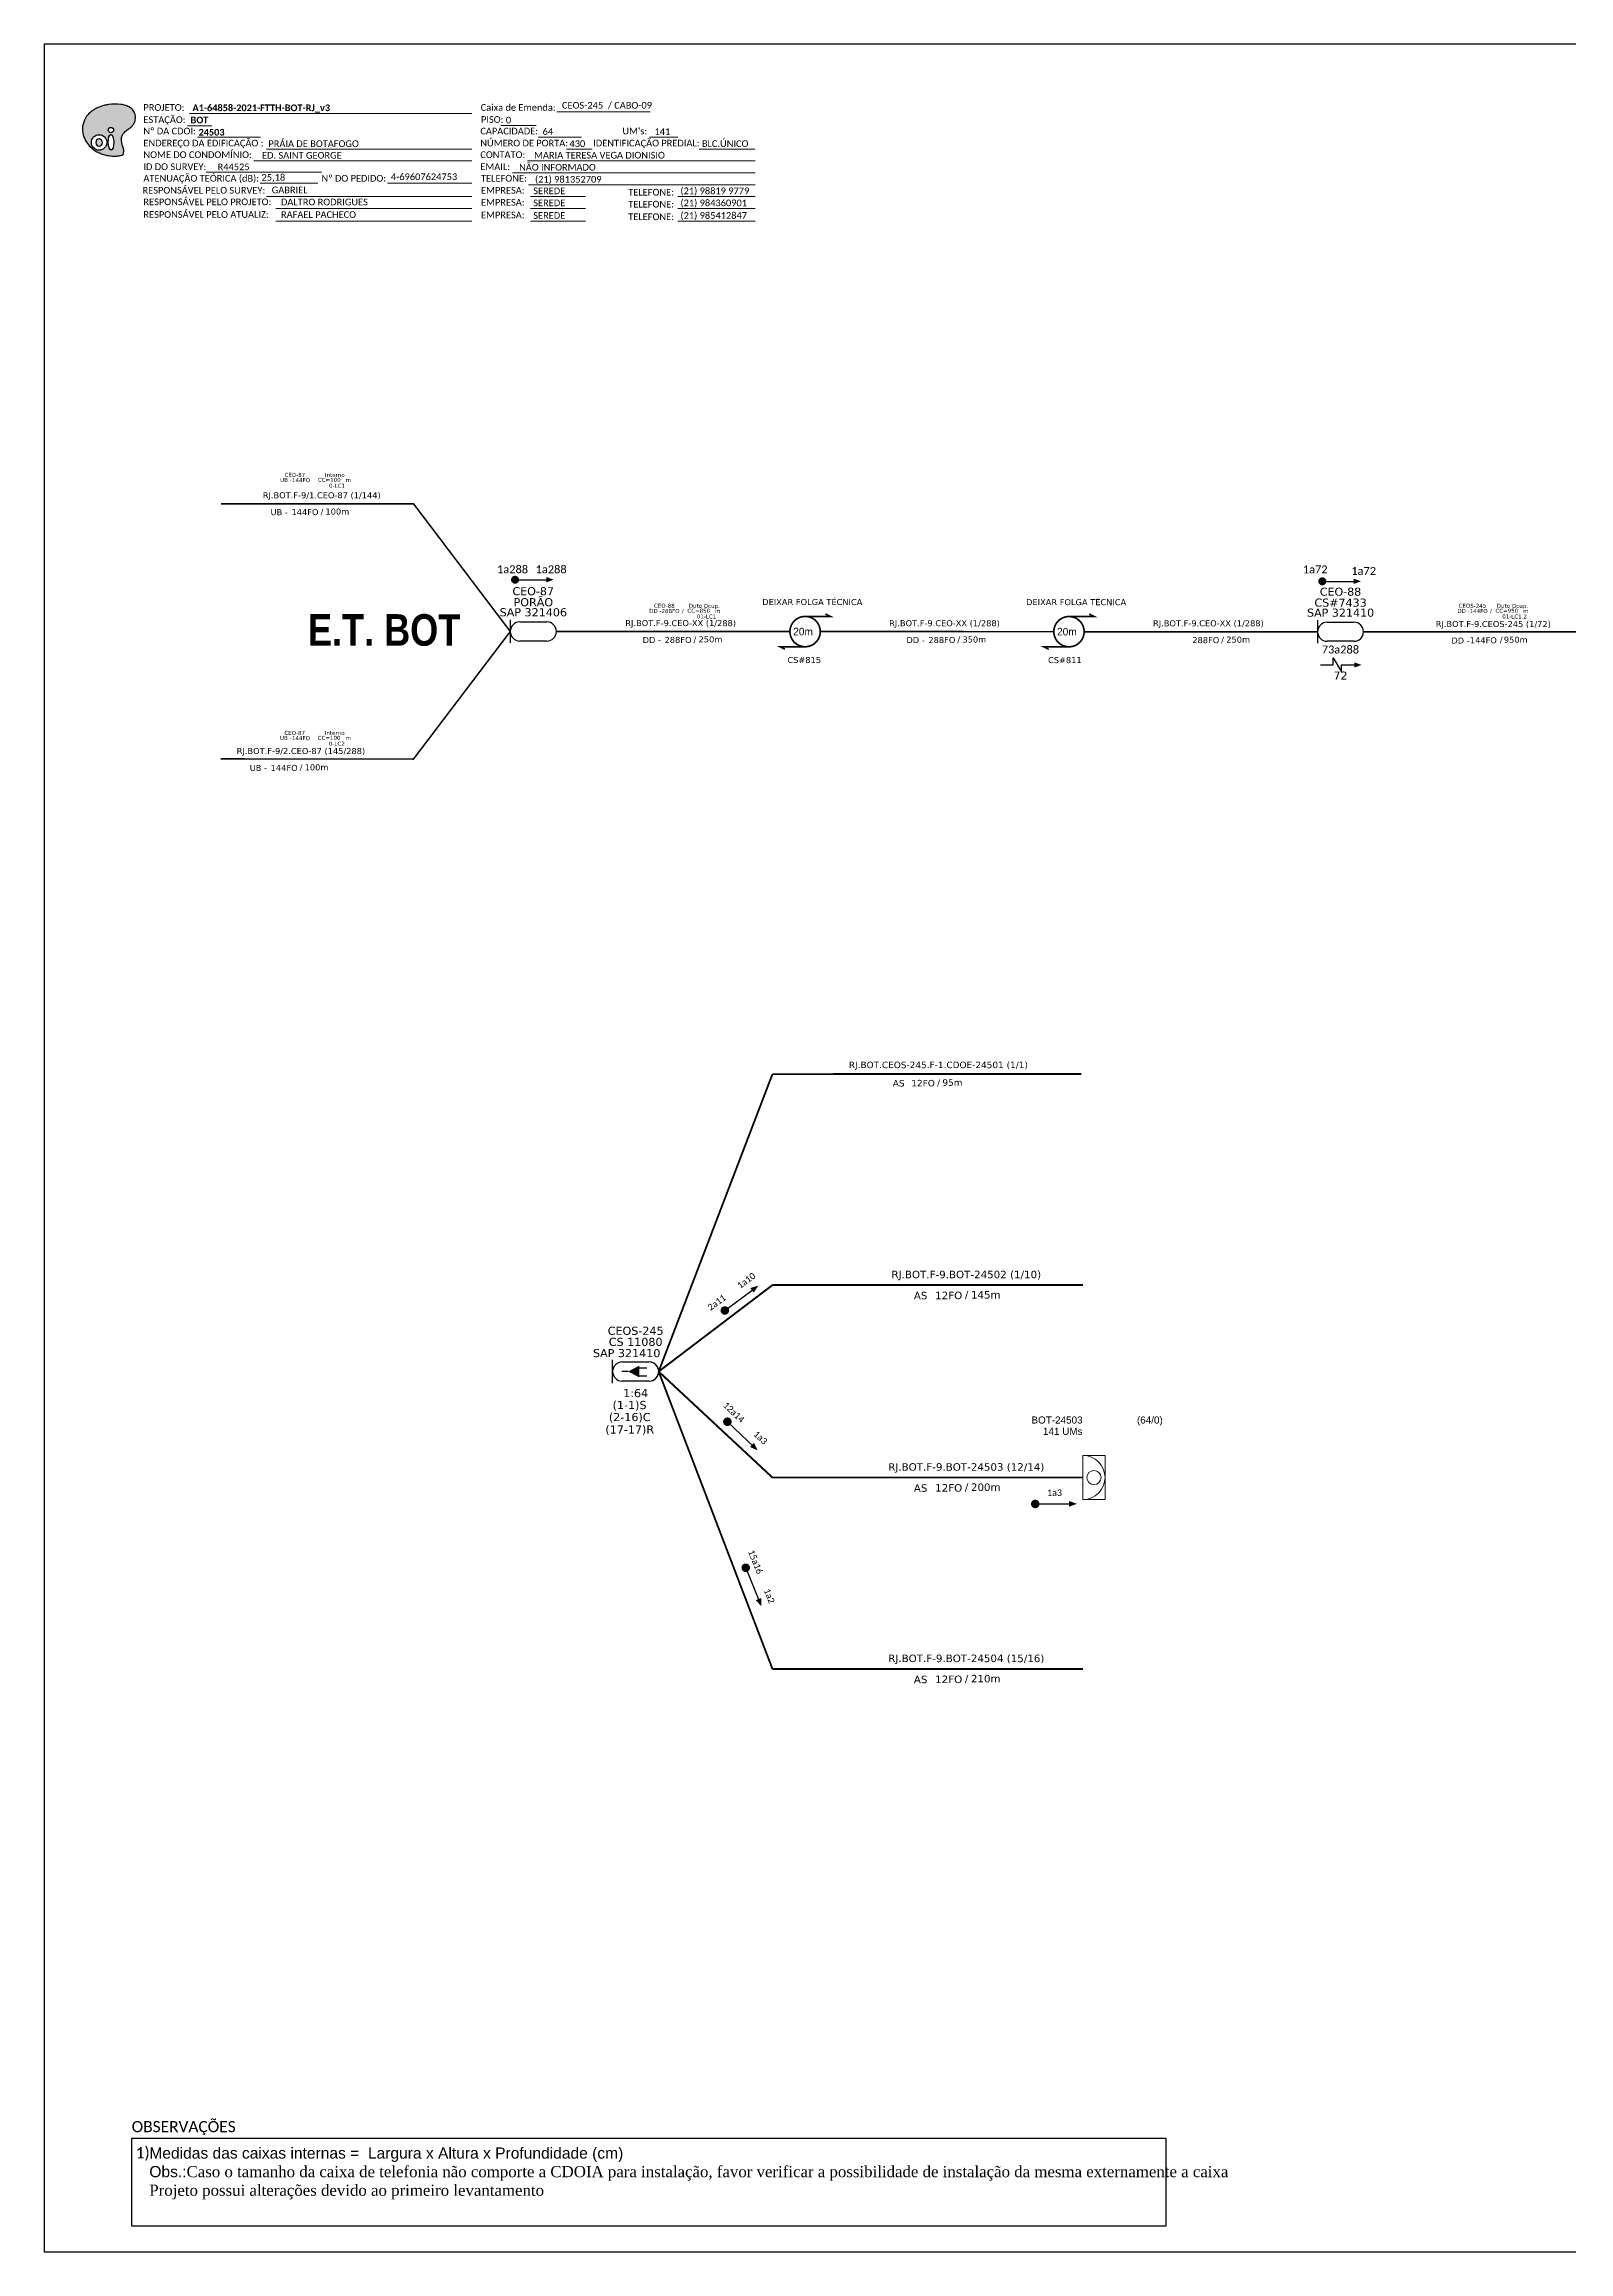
# Model space of a CAD drawing. Header units: metres. Extents: x -1286 to 542, y -500 to 95.
# Drawn here: x -1286 to -876, y -500 to 94 of the extents above; entities that cross this region are included whole.
import ezdxf
from ezdxf.enums import TextEntityAlignment as Align

# ---------------------------------------------------------------- set-up
doc = ezdxf.new("R2010")
doc.units = ezdxf.units.M
for name, color, linetype, lineweight in [("20.0-LEGENDA DOS CDO'S", 1, 'Continuous', 0), ('20.1-CDO_INTERIOR', 1, 'Continuous', 0), ('20.2-CDO_POSTE', 1, 'Continuous', 5), ('40.1-ETIQUETAS', 1, 'Continuous', 20)]:
    doc.layers.add(name, color=color, linetype=linetype, lineweight=lineweight)
for name, color, linetype in [('20.4-CEOS', 1, 'Continuous'), ('20.5-CABO AÉREO', 1, 'Continuous'), ('20.5-CEO', 1, 'Continuous'), ('CAP a instalar', 1, 'Continuous'), ('E.T.', 7, 'Continuous'), ('label_cabos', 7, 'Continuous'), ('SETA', 7, 'Continuous')]:
    doc.layers.add(name, color=color, linetype=linetype)
doc.styles.add('ARIAL', font='arial.ttf')
doc.styles.add('siredit', font='verdana.ttf')
doc.styles.add('SWISS BIT', font='swisscb.ttf')
doc.styles.add('WMF-Calibri0', font='calibri.ttf')
doc.styles.add('WMF-Calibri1', font='calibrib.ttf')

# ---------------------------------------------------------------- blocks, each defined once
blk = doc.blocks.new('OI')
h = blk.add_hatch(color=40)
edge = h.paths.add_edge_path()
edge.add_spline(control_points=[(4.35, -0.67), (3.92, -0.99), (3.26, -1.5), (2.81, -2.59), (2.9, -3.5), (3.06, -4.27), (3.31, -4.85), (3.37, -5.39), (3.4, -5.88), (3.2, -6.4), (2.54, -6.61), (1.65, -6.63), (0.55, -6.67), (-0.56, -6.42), (-1.61, -6.14), (-2.77, -5.61), (-3.92, -4.77), (-4.89, -3.7), (-5.34, -2.65), (-5.6, -1.94), (-5.85, -0.96), (-5.71, 0.47), (-5.1, 2.02), (-4.14, 3.02), (-3.3, 3.61), (-2.37, 4.16), (-1.36, 4.44), (-0.56, 4.7), (0.79, 4.85), (2.24, 4.97), (3.79, 4.57), (4.67, 4.21), (5.44, 3.65), (5.76, 2.99), (6.03, 2.21), (6.01, 1.46), (5.72, 0.64), (5.31, 0.08), (4.88, -0.38), (4.51, -0.55), (4.35, -0.67)], knot_values=[0, 0, 0, 0, 1.60434, 2.417191, 3.427595, 4.282808, 4.776746, 5.304182, 5.888771, 6.258406, 6.858137, 7.79129, 8.986195, 10.124242, 11.187857, 12.242908, 13.953784, 15.414161, 16.515391, 17.349188, 17.675853, 19.552021, 21.515531, 22.568638, 23.63245, 24.621084, 25.782718, 26.745347, 27.142653, 29.870543, 31.004649, 31.921532, 32.709589, 33.801391, 34.042471, 35.192333, 35.971461, 36.628871, 37.254359, 37.836911, 37.836911, 37.836911, 37.836911], degree=3, periodic=0)
h.paths.add_polyline_path([(1.13, -0.87, -1), (-0.04, -0.87, -1)], flags=16)
edge = h.paths.add_edge_path(flags=16)
edge.add_ellipse((0.56, -3.59), major_axis=(-0.02, 1.71), ratio=0.361305, start_angle=0, end_angle=360)
h.paths.add_polyline_path([(-0.36, -3.62, -1), (-3.8, -3.62, -1)], flags=16)
edge = h.paths.add_edge_path(flags=0)
edge.add_ellipse((-2.08, -3.62), major_axis=(0, 0.885), ratio=0.758294, start_angle=0, end_angle=360)
at = {"color": 40}
for centre, radius in [((-2.08, -3.62), 1.72), ((0.54, -0.87), 0.587)]:
    blk.add_circle(centre, radius, dxfattribs=at)
blk.add_ellipse((-2.08, -3.62), major_axis=(0, 0.885), ratio=0.758294, start_param=-3.141592653589792, end_param=3.141592653589792, dxfattribs=at)
blk.add_ellipse((0.56, -3.59), major_axis=(-0.02, 1.71), ratio=0.361305, dxfattribs=at)
at = {"color": 40, "start_tangent": (-0.800898, -0.598801), "end_tangent": (-0.800898, -0.598801)}
blk.add_spline([(4.35, -0.67), (3.2, -1.78), (2.9, -2.54), (2.92, -3.55), (3.12, -4.38), (3.28, -4.85), (3.37, -5.37), (3.35, -5.95), (3.2, -6.29), (2.66, -6.55), (1.73, -6.63), (0.54, -6.62), (-0.58, -6.41), (-1.6, -6.11), (-2.56, -5.67), (-3.95, -4.67), (-4.89, -3.56), (-5.37, -2.56), (-5.64, -1.78), (-5.72, -1.46), (-5.63, 0.42), (-4.84, 2.22), (-4.13, 2.99), (-3.27, 3.62), (-2.4, 4.09), (-1.3, 4.47), (-0.37, 4.72), (0.02, 4.77), (2.75, 4.8), (3.85, 4.53), (4.69, 4.16), (5.31, 3.68), (5.85, 2.73), (5.93, 2.5), (5.94, 1.35), (5.67, 0.62), (5.29, 0.08), (4.84, -0.36), (4.35, -0.67)], degree=3, dxfattribs=at)
blk = doc.blocks.new('ETIQUETA_RS5F')
at = {"layer": '40.1-ETIQUETAS', "color": 0, "style": 'siredit'}
blk.add_text('/', height=1.5, dxfattribs=at).set_placement((1.58, -1.95), align=Align.MIDDLE_RIGHT)
for tag, p in [('ETIQUETA_R_PRIMARIA', (1.21, 4.1)), ('ETIQUETA_R_SECUNDARIA', (1.21, 2.1)), ('F_ATIVAS/F_MORTAS', (1.14, -4.24))]:
    blk.add_attdef(tag, text='', height=1.5, dxfattribs=at).set_placement(p, align=Align.MIDDLE_CENTER)
for tag, p in [('TIPO_CABO', (-6.58, -2.12)), ('CAP_CABO', (0.4, -2.09))]:
    blk.add_attdef(tag, text='', height=1.5, dxfattribs=at).set_placement(p, align=Align.MIDDLE_RIGHT)
blk.add_attdef('METROS', text='', height=1.5, dxfattribs=at).set_placement((2.14, -1.95), align=Align.MIDDLE_LEFT)
for tag, p in [('FUSÃO_1', (0.85, -8.39)), ('FUSÃO_2', (0.85, -10.6)), ('FUSÃO_3', (0.85, -12.93)), ('FUSÃO_4', (0.85, -15.14)), ('FUSÃO_5', (0.85, -17.16))]:
    blk.add_attdef(tag, text='', height=1.5, dxfattribs=at).set_placement(p, align=Align.CENTER)
blk = doc.blocks.new('CDOI_INT')
at = {"layer": '20.1-CDO_INTERIOR', "color": 0, "lineweight": 18}
blk.add_lwpolyline([(4.25, -4.25), (4.25, 4.25), (0, 4.25), (0, -4.25)], close=True, dxfattribs=at)
blk.add_circle((2.12, 0), 1.36, dxfattribs=at)
blk.add_arc((0, 0), 4.25, 270, 90, dxfattribs=at)
at = {"layer": "20.0-LEGENDA DOS CDO'S", "color": 0, "style": 'ARIAL'}
for tag, p in [('CDO_N', (-0.08, 10.38)), ('SURVEY', (-0.08, 8.2)), ('SPLITER_1', (21.18, 10.38)), ('SPLITER_2', (21.19, 8.68)), ('SAP', (-0.08, 6.23)), ('1:XX', (5.94, -2.22)), ('UMS', (5.94, -4.24))]:
    blk.add_attdef(tag, p, '', height=1.36, dxfattribs=at)
blk.add_attdef('FIBRAS_UTILIZADAS', text='', height=1.36, dxfattribs=at).set_placement((15.34, 10.38), align=Align.CENTER)
blk = doc.blocks.new('Inst CB DT OCUP CFOA-SM-DD-S-288-TS')
at = {"layer": 'label_cabos', "color": 0, "style": 'siredit'}
for tag, flags, p in [('ID_ATIVIDADE', 3, (1.31, 2.67)), ('FATOR', 1, (11.56, 2.55))]:
    blk.add_attdef(tag, text='', height=1, rotation=359.69, dxfattribs=dict(at, flags=flags)).set_placement(p, align=Align.MIDDLE_CENTER)
for tag, p in [('TIPO_CABO', (1.11, 0)), ('DESTINO_CABO', (3.13, 1.26)), ('CABO', (4.69, -0.05)), ('/', (7.71, -0.05)), ('LANCE', (10.41, 0.02)), ('TIPO_CABO', (13.11, 1.24)), ('UND', (16.46, 0)), ('FID', (13.65, -1.41))]:
    blk.add_attdef(tag, text='', height=1, rotation=359.69, dxfattribs=at).set_placement(p, align=Align.MIDDLE_CENTER)
blk.add_attdef('QTDE', (11.93, -0.45), '', height=1, rotation=359.69, dxfattribs=at)
blk = doc.blocks.new('Inst CB DT OCUP CFOA-SM-DD-S-144')
at = {"layer": 'label_cabos', "color": 0, "style": 'siredit'}
for tag, flags, p in [('ID_ATIVIDADE', 3, (1.31, 2.67)), ('FATOR', 1, (11.56, 2.55))]:
    blk.add_attdef(tag, text='', height=1, rotation=359.69, dxfattribs=dict(at, flags=flags)).set_placement(p, align=Align.MIDDLE_CENTER)
for tag, p in [('TIPO_CABO', (1.11, 0)), ('DESTINO_CABO', (3.13, 1.26)), ('CABO', (4.69, -0.05)), ('/', (7.71, -0.05)), ('LANCE', (10.41, 0.02)), ('TIPO_CABO', (13.11, 1.24)), ('UND', (16.46, 0)), ('FID', (13.65, -1.41))]:
    blk.add_attdef(tag, text='', height=1, rotation=359.69, dxfattribs=at).set_placement(p, align=Align.MIDDLE_CENTER)
blk.add_attdef('QTDE', (11.93, -0.45), '', height=1, rotation=359.69, dxfattribs=at)
blk = doc.blocks.new('Inst CB INT CFOI-SM-UB-144')
at = {"layer": 'label_cabos', "color": 0, "style": 'siredit'}
for tag, flags, p in [('ID_ATIVIDADE', 3, (1.31, 2.67)), ('/', 2, (7.71, -0.05)), ('FATOR', 1, (11.56, 2.55))]:
    blk.add_attdef(tag, text='', height=1, rotation=359.69, dxfattribs=dict(at, flags=flags)).set_placement(p, align=Align.MIDDLE_CENTER)
for tag, p in [('TIPO_CABO', (1.11, 0)), ('DESTINO_CABO', (3.13, 1.26)), ('CABO', (4.69, -0.05)), ('LANCE', (10.41, 0.02)), ('TIPO_CABO', (13.11, 1.24)), ('UND', (16.46, 0)), ('FID', (13.65, -1.41))]:
    blk.add_attdef(tag, text='', height=1, rotation=359.69, dxfattribs=at).set_placement(p, align=Align.MIDDLE_CENTER)
blk.add_attdef('QTDE', (11.93, -0.45), '', height=1, rotation=359.69, dxfattribs=at)

msp = doc.modelspace()

# ---------------------------------------------------------------- linework, layer by layer
at = {"color": 0}
for p, q in [((-1262.5, -469.23), (-984.25, -469.23)), ((-1262.5, -492.93), (-1262.5, -469.23)), ((-984.25, -469.23), (-984.25, -492.93)), ((-984.25, -492.93), (-1262.5, -492.93))]:
    msp.add_line(p, q, dxfattribs=at)
msp.add_lwpolyline([(-1286.07, -499.81), (-445.07, -499.81), (-445.07, 94.19), (-1286.07, 94.19)], close=True)
at = {"color": 7, "lineweight": 0}
for points in [[(-1247.47, 72.24), (-1240.92, 72.24)], [(-1246.96, 75.52), (-1170.98, 75.52)], [(-1163.19, 72.28), (-1153.71, 72.28)], [(-1148.15, 76.01), (-1123.01, 76.01)], [(-1244.81, 69.17), (-1227.84, 69.17)], [(-1226.24, 65.93), (-1170.98, 65.93)], [(-1153.14, 69.17), (-1141.52, 69.17)], [(-1145.56, 65.93), (-1138.61, 65.93)], [(-1123.2, 69.17), (-1115.53, 69.17)], [(-1109.86, 65.93), (-1094.82, 65.93)], [(-1242.49, 59.75), (-1211.44, 59.75)], [(-1229.65, 62.82), (-1170.98, 62.82)], [(-1160.06, 59.58), (-1094.8, 59.58)], [(-1156.02, 62.82), (-1094.8, 62.82)], [(-1227.96, 56.79), (-1212.45, 56.79)], [(-1193.73, 56.79), (-1170.96, 56.79)], [(-1155.78, 56.34), (-1094.8, 56.34)], [(-1226.24, 53.23), (-1170.98, 53.23)], [(-1223.75, 49.99), (-1170.98, 49.99)], [(-1155.17, 53.23), (-1140.37, 53.23)], [(-1155.17, 49.99), (-1140.37, 49.99)], [(-1115.57, 53.23), (-1094.8, 53.23)], [(-1115.57, 49.99), (-1094.8, 49.99)], [(-1223.75, 46.6), (-1170.98, 46.6)], [(-1155.17, 46.6), (-1140.37, 46.6)], [(-1115.57, 46.6), (-1094.8, 46.6)]]:
    msp.add_lwpolyline(points, dxfattribs=at)
at = {"color": 7}
for points, const_width in [([(-1159.9, -49.91, 1), (-1158.83, -49.91, 1)], 1.07), ([(-942.7, -50.34, 1), (-941.63, -50.34, 1)], 1.07), ([(-1081.32, -59.78, 1.000012), (-1081.33, -67.94, 0.999978)], 0.453), ([(-1010.33, -59.81, 1.000012), (-1010.33, -67.96, 0.999978)], 0.453)]:
    msp.add_lwpolyline(points, format="xyb", close=True, dxfattribs=dict(at, const_width=const_width))
at = {"color": 7, "const_width": 0.425}
for points in [[(-1081.33, -59.78), (-1074.53, -59.78), (-1075.89, -59.1)], [(-1010.33, -59.81), (-1003.54, -59.81), (-1004.9, -59.13)], [(-1081.33, -67.94), (-1088.12, -67.93), (-1086.76, -68.61)], [(-1010.33, -67.96), (-1017.13, -67.96), (-1015.77, -68.64)]]:
    msp.add_lwpolyline(points, dxfattribs=at)
at = {"color": 7}
msp.add_lwpolyline([(-939.23, -72.84), (-939.23, -70.95), (-936.97, -74.72), (-936.97, -72.84)], dxfattribs=at)
at = {"const_width": 1.15}
for points in [[(-1103.39, -246.86, 1), (-1102.46, -246.17, 1)], [(-1102.65, -276.05, 1), (-1101.82, -276.85, 1)], [(-1019.98, -298.57, 1), (-1018.83, -298.57, 1)], [(-1097.51, -315.22, 1), (-1097.08, -316.28, 1)]]:
    msp.add_lwpolyline(points, format="xyb", close=True, dxfattribs=at)
at = {"layer": '20.4-CEOS', "color": 5}
for p, q in [((-1133.11, -266.05), (-1133.11, -259.84)), ((-1130.53, -260.37), (-1123.3, -260.37)), ((-1130.53, -260.37), (-1123.3, -260.37)), ((-1123.3, -265.52), (-1130.53, -265.52))]:
    msp.add_line(p, q, dxfattribs=at)
for points in [[(-1133.11, -266.05), (-1133.11, -259.84)], [(-1128.91, -262.95), (-1130.65, -262.95)], [(-1126.06, -261.92), (-1123.87, -261.92)], [(-1126.06, -264.07), (-1123.87, -264.07)]]:
    msp.add_lwpolyline(points, dxfattribs=at)
msp.add_lwpolyline([(-1128.91, -262.95, 0, 3.18, 0), (-1125.93, -262.95, 3.18, 3.18, 0)], format="xyseb", dxfattribs=at)
for centre, start, end in [((-1130.53, -262.95), 90, 270), ((-1123.3, -262.95), 270, 90)]:
    msp.add_arc(centre, 2.58, start, end, dxfattribs=at)
for centre, start_param, end_param in [((-1130.53, -262.95), -0.785398, 2.356194), ((-1123.3, -262.95), 2.356194, 5.497787)]:
    msp.add_ellipse(centre, major_axis=(-1.82, 1.82), ratio=1, start_param=start_param, end_param=end_param, dxfattribs=at)
at = {"layer": '20.5-CABO AÉREO', "color": 7, "ltscale": 50, "const_width": 0.431}
for points in [[(-1238.52, -29.47), (-1186.67, -29.49), (-1160.65, -63.83)], [(-1238.55, -98.13), (-1186.69, -98.15), (-1160.65, -63.83)], [(-1148.24, -63.83), (-1085.4, -63.86)], [(-1077.25, -63.86), (-1014.41, -63.88)], [(-1006.26, -63.89), (-943.42, -63.91)]]:
    msp.add_lwpolyline(points, dxfattribs=at)
at = {"layer": '20.5-CEO', "color": 7}
for p, q in [((-1158.07, -61.25), (-1150.84, -61.26)), ((-940.85, -61.35), (-933.65, -61.35)), ((-1150.84, -66.41), (-1158.07, -66.41)), ((-933.65, -66.48), (-940.85, -66.48))]:
    msp.add_line(p, q, dxfattribs=at)
for points in [[(-1160.65, -60.72), (-1160.65, -66.93)], [(-943.42, -60.82), (-943.42, -67)]]:
    msp.add_lwpolyline(points, dxfattribs=at)
for centre, radius, start, end in [((-1158.07, -63.83), 2.58, 89.97844, 269.97844), ((-1150.84, -63.83), 2.58, 269.97844, 89.97844), ((-940.85, -63.91), 2.57, 89.97844, 269.97844), ((-933.65, -63.91), 2.57, 269.97844, 89.97844)]:
    msp.add_arc(centre, radius, start, end, dxfattribs=at)
at = {"layer": '40.1-ETIQUETAS', "color": 7, "const_width": 0.431}
msp.add_lwpolyline([(-931.01, -63.92), (-868.21, -63.94)], dxfattribs=at)
at = {"layer": 'CAP a instalar', "color": 7, "ltscale": 5, "const_width": 0.503}
for points in [[(-1120.73, -262.95), (-1090.11, -182.93)], [(-1090.11, -182.93), (-1006.97, -182.89)], [(-1120.73, -262.95), (-1090.11, -239.69)], [(-1090.11, -239.69), (-1006.57, -239.69)], [(-1120.73, -262.95), (-1090.11, -342.97)], [(-1090.11, -342.97), (-1006.57, -342.97)]]:
    msp.add_lwpolyline(points, dxfattribs=at)
at = {"layer": 'CAP a instalar', "color": 1, "ltscale": 5, "const_width": 0.503}
for points in [[(-1120.73, -262.95), (-1090.11, -291.47)], [(-1090.11, -291.47), (-1006.57, -291.47)]]:
    msp.add_lwpolyline(points, dxfattribs=at)
at = {"layer": 'SETA', "color": 7}
for points in [[(-1159.37, -49.91), (-1150.19, -49.92)], [(-942.17, -50.34), (-932.99, -50.35)], [(-942.64, -72.84), (-939.23, -72.84)], [(-936.97, -72.84), (-933.56, -72.84)]]:
    msp.add_lwpolyline(points, dxfattribs=at)
at = {"layer": 'SETA'}
for points in [[(-1102.93, -246.51), (-1094.96, -240.64)], [(-1102.24, -276.45), (-1095.06, -283.26)], [(-1019.41, -298.57), (-1009.51, -298.57)], [(-1097.29, -315.75), (-1093.58, -324.93)]]:
    msp.add_lwpolyline(points, dxfattribs=at)
at = {"layer": 'SETA', "color": 7}
for points in [[(-1150.92, -49.19), (-1148.97, -49.9), (-1150.92, -50.62)], [(-933.72, -49.62), (-931.77, -50.33), (-933.72, -51.05)], [(-933.56, -72.13), (-931.61, -72.84), (-933.56, -73.55)]]:
    msp.add_solid(points, dxfattribs=at)
at = {"layer": 'SETA'}
for points in [[(-1096.07, -240.48), (-1093.91, -239.84), (-1095.15, -241.71)], [(-1095.09, -282.15), (-1094.09, -284.16), (-1096.15, -283.26)], [(-1010.3, -297.79), (-1008.19, -298.55), (-1010.3, -299.32)], [(-1093.15, -323.9), (-1093.07, -326.14), (-1094.58, -324.47)]]:
    msp.add_solid(points, dxfattribs=at)

# ---------------------------------------------------------------- block references
at = {"color": 7, "xscale": 1.213923925163967, "yscale": 1.213923925163967, "zscale": 1.213923925163967, "rotation": 0.1532896023949059}
msp.add_blockref('OI', (-1268.76, 72.14), dxfattribs=at)
at = {"color": 7, "lineweight": 0}
ref = msp.add_blockref('Inst CB DT OCUP CFOA-SM-DD-S-144', (-905.15, -58.28), dxfattribs=dict(at, xscale=1.078608034791384, yscale=1.078608034791384, zscale=1.078608034791384, rotation=359.9784414955792))
ref.add_attrib('DESTINO_CABO', 'CEOS-245', dxfattribs={"layer": 'label_cabos', "color": 0, "height": 1.079, "rotation": 359.66845, "style": 'siredit'}).set_placement((-901.78, -56.92), align=Align.MIDDLE_CENTER)
ref.add_attrib('TIPO_CABO', 'Duto Ocup.', dxfattribs={"layer": 'label_cabos', "color": 0, "height": 1.079, "rotation": 359.66845, "style": 'siredit'}).set_placement((-891.02, -56.94), align=Align.MIDDLE_CENTER)
ref.add_attrib('/', '/', dxfattribs={"layer": 'label_cabos', "color": 0, "height": 1.08, "rotation": 359.66845, "style": 'siredit'}).set_placement((-896.83, -58.34), align=Align.MIDDLE_CENTER)
ref.add_attrib('FID', '01-LC1.2', dxfattribs={"layer": 'label_cabos', "color": 0, "height": 1.079, "rotation": 359.66845, "style": 'siredit'}).set_placement((-890.43, -59.81), align=Align.MIDDLE_CENTER)
ref.add_attrib('LANCE', 'CC=', dxfattribs={"layer": 'label_cabos', "color": 0, "height": 1.079, "rotation": 359.66845, "style": 'siredit'}).set_placement((-893.93, -58.26), align=Align.MIDDLE_CENTER)
ref.add_attrib('UND', 'm', dxfattribs={"layer": 'label_cabos', "color": 0, "height": 1.08, "rotation": 359.66845, "style": 'siredit'}).set_placement((-887.4, -58.29), align=Align.MIDDLE_CENTER)
ref.add_attrib('CABO', '144FO', dxfattribs={"layer": 'label_cabos', "color": 0, "height": 1.079, "rotation": 359.66845, "style": 'siredit'}).set_placement((-900.1, -58.34), align=Align.MIDDLE_CENTER)
ref.add_attrib('TIPO_CABO', 'DD - ', dxfattribs={"layer": 'label_cabos', "color": 0, "height": 1.079, "rotation": 359.66845, "style": 'siredit'}).set_placement((-903.95, -58.29), align=Align.MIDDLE_CENTER)
ref.add_attrib('QTDE', '950', (-892.29, -58.78), dxfattribs={"layer": 'label_cabos', "color": 0, "height": 1.079, "rotation": 359.66845, "style": 'siredit'})
at = {"layer": '20.2-CDO_POSTE', "color": 1}
ref = msp.add_blockref('CDOI_INT', (-1006.57, -291.47), dxfattribs=dict(at, xscale=1.399564310393651, yscale=1.399564310393651, zscale=1.399564310393651))
ref.add_attrib('CDO_N', 'BOT-24503', dxfattribs={"layer": "20.0-LEGENDA DOS CDO'S", "color": 0, "height": 1.904, "style": 'ARIAL'}).set_placement((-1006.68, -276.94), align=Align.RIGHT)
ref.add_attrib('FIBRAS_UTILIZADAS', '(64/0)', dxfattribs={"layer": "20.0-LEGENDA DOS CDO'S", "color": 0, "height": 1.904, "style": 'ARIAL'}).set_placement((-985.1, -276.94), align=Align.RIGHT)
ref.add_attrib('SURVEY', '141 UMs', dxfattribs={"layer": "20.0-LEGENDA DOS CDO'S", "color": 0, "height": 1.904, "style": 'ARIAL'}).set_placement((-1006.68, -279.99), align=Align.RIGHT)
at = {"layer": '40.1-ETIQUETAS', "color": 7}
ref = msp.add_blockref('ETIQUETA_RS5F', (-1212.65, -29.45), dxfattribs=dict(at, xscale=1.078608034791384, yscale=1.078608034791384, zscale=1.078608034791384, rotation=359.9784414955792))
ref.add_attrib('ETIQUETA_R_SECUNDARIA', 'RJ.BOT.F-9/1.CEO-87 (1/144)', dxfattribs={"color": 0, "height": 1.6179, "rotation": 359.97844, "style": 'siredit'}).set_placement((-1211.38, -27.18), align=Align.MIDDLE_CENTER)
ref.add_attrib('TIPO_CABO', 'UB - ', dxfattribs={"color": 0, "height": 1.618, "rotation": 359.97844, "style": 'siredit'}).set_placement((-1219.79, -31.73), align=Align.MIDDLE_RIGHT)
ref.add_attrib('CAP_CABO', '144FO', dxfattribs={"color": 0, "height": 1.618, "rotation": 359.97844, "style": 'siredit'}).set_placement((-1212.26, -31.7), align=Align.MIDDLE_RIGHT)
ref.add_attrib('METROS', '100m', dxfattribs={"color": 0, "height": 1.618, "rotation": 359.97844, "style": 'siredit'}).set_placement((-1210.38, -31.56), align=Align.MIDDLE_LEFT)
ref = msp.add_blockref('ETIQUETA_RS5F', (-1218.26, -98.27), dxfattribs=dict(at, xscale=1.078608034791384, yscale=1.078608034791384, zscale=1.078608034791384, rotation=359.9784414955792))
ref.add_attrib('ETIQUETA_R_SECUNDARIA', 'RJ.BOT.F-9/2.CEO-87 (145/288)', dxfattribs={"color": 0, "height": 1.6179, "rotation": 359.97844, "style": 'siredit'}).set_placement((-1216.98, -96), align=Align.MIDDLE_CENTER)
ref.add_attrib('TIPO_CABO', 'UB - ', dxfattribs={"color": 0, "height": 1.618, "rotation": 359.97844, "style": 'siredit'}).set_placement((-1225.4, -100.55), align=Align.MIDDLE_RIGHT)
ref.add_attrib('CAP_CABO', '144FO', dxfattribs={"color": 0, "height": 1.618, "rotation": 359.97844, "style": 'siredit'}).set_placement((-1217.87, -100.53), align=Align.MIDDLE_RIGHT)
ref.add_attrib('METROS', '100m', dxfattribs={"color": 0, "height": 1.618, "rotation": 359.97844, "style": 'siredit'}).set_placement((-1215.98, -100.38), align=Align.MIDDLE_LEFT)
ref = msp.add_blockref('ETIQUETA_RS5F', (-1046.85, -182.91), dxfattribs=dict(at, xscale=1.16639998499977, yscale=1.16639998499977, zscale=1.16639998499977))
ref.add_attrib('ETIQUETA_R_SECUNDARIA', 'RJ.BOT.CEOS-245.F-1.CDOE-24501 (1/1)', dxfattribs={"color": 0, "height": 1.7496, "style": 'siredit'}).set_placement((-1045.47, -180.45), align=Align.MIDDLE_CENTER)
ref.add_attrib('TIPO_CABO', 'AS', dxfattribs={"color": 0, "height": 1.75, "style": 'siredit'}).set_placement((-1054.57, -185.38), align=Align.MIDDLE_RIGHT)
ref.add_attrib('CAP_CABO', '12FO', dxfattribs={"color": 0, "height": 1.75, "style": 'siredit'}).set_placement((-1046.42, -185.35), align=Align.MIDDLE_RIGHT)
ref.add_attrib('METROS', '95m', dxfattribs={"color": 0, "height": 1.75, "style": 'siredit'}).set_placement((-1044.39, -185.19), align=Align.MIDDLE_LEFT)
ref = msp.add_blockref('ETIQUETA_RS5F', (-1039.55, -239.67), dxfattribs=dict(at, xscale=1.343121571686958, yscale=1.343121571686958, zscale=1.343121571686958))
ref.add_attrib('ETIQUETA_R_SECUNDARIA', 'RJ.BOT.F-9.BOT-24502 (1/10)', dxfattribs={"color": 0, "height": 2.0147, "style": 'siredit'}).set_placement((-1037.96, -236.84), align=Align.MIDDLE_CENTER)
ref.add_attrib('TIPO_CABO', 'AS', dxfattribs={"color": 0, "height": 2.015, "style": 'siredit'}).set_placement((-1048.43, -242.51), align=Align.MIDDLE_RIGHT)
ref.add_attrib('CAP_CABO', '12FO', dxfattribs={"color": 0, "height": 2.015, "style": 'siredit'}).set_placement((-1039.05, -242.48), align=Align.MIDDLE_RIGHT)
ref.add_attrib('METROS', '145m ', dxfattribs={"color": 0, "height": 2.015, "style": 'siredit'}).set_placement((-1036.71, -242.3), align=Align.MIDDLE_LEFT)
ref = msp.add_blockref('ETIQUETA_RS5F', (-1039.55, -342.95), dxfattribs=dict(at, xscale=1.343121571686958, yscale=1.343121571686958, zscale=1.343121571686958))
ref.add_attrib('ETIQUETA_R_SECUNDARIA', 'RJ.BOT.F-9.BOT-24504 (15/16)', dxfattribs={"color": 0, "height": 2.0147, "style": 'siredit'}).set_placement((-1037.96, -340.12), align=Align.MIDDLE_CENTER)
ref.add_attrib('TIPO_CABO', 'AS', dxfattribs={"color": 0, "height": 2.015, "style": 'siredit'}).set_placement((-1048.43, -345.79), align=Align.MIDDLE_RIGHT)
ref.add_attrib('CAP_CABO', '12FO', dxfattribs={"color": 0, "height": 2.015, "style": 'siredit'}).set_placement((-1039.05, -345.76), align=Align.MIDDLE_RIGHT)
ref.add_attrib('METROS', '210m ', dxfattribs={"color": 0, "height": 2.015, "style": 'siredit'}).set_placement((-1036.71, -345.57), align=Align.MIDDLE_LEFT)
at = {"layer": 'label_cabos', "color": 7, "lineweight": 0}
ref = msp.add_blockref('Inst CB INT CFOI-SM-UB-144', (-1222, -23.05), dxfattribs=dict(at, xscale=1.078608034791384, yscale=1.078608034791384, zscale=1.078608034791384, rotation=359.9784414955792))
ref.add_attrib('DESTINO_CABO', 'CEO-87', dxfattribs={"color": 0, "height": 1.079, "rotation": 359.66845, "style": 'siredit'}).set_placement((-1218.62, -21.69), align=Align.MIDDLE_CENTER)
ref.add_attrib('CABO', '144FO', dxfattribs={"color": 0, "height": 1.079, "rotation": 359.66845, "style": 'siredit'}).set_placement((-1216.95, -23.11), align=Align.MIDDLE_CENTER)
ref.add_attrib('TIPO_CABO', 'Interno', dxfattribs={"color": 0, "height": 1.079, "rotation": 359.66845, "style": 'siredit'}).set_placement((-1207.86, -21.72), align=Align.MIDDLE_CENTER)
ref.add_attrib('FID', '0-LC1', dxfattribs={"color": 0, "height": 1.079, "rotation": 359.66845, "style": 'siredit'}).set_placement((-1207.28, -24.59), align=Align.MIDDLE_CENTER)
ref.add_attrib('LANCE', 'CC=', dxfattribs={"color": 0, "height": 1.079, "rotation": 359.66845, "style": 'siredit'}).set_placement((-1210.77, -23.04), align=Align.MIDDLE_CENTER)
ref.add_attrib('UND', 'm', dxfattribs={"color": 0, "height": 1.08, "rotation": 359.66845, "style": 'siredit'}).set_placement((-1204.24, -23.06), align=Align.MIDDLE_CENTER)
ref.add_attrib('TIPO_CABO', 'UB - ', dxfattribs={"color": 0, "height": 1.079, "rotation": 359.66845, "style": 'siredit'}).set_placement((-1220.8, -23.06), align=Align.MIDDLE_CENTER)
ref.add_attrib('QTDE', '100', (-1209.13, -23.55), dxfattribs={"color": 0, "height": 1.079, "rotation": 359.66845, "style": 'siredit'})
ref = msp.add_blockref('Inst CB DT OCUP CFOA-SM-DD-S-288-TS', (-1122.58, -58.27), dxfattribs=dict(at, xscale=1.078608034791384, yscale=1.078608034791384, zscale=1.078608034791384, rotation=359.9784414955792))
ref.add_attrib('DESTINO_CABO', 'CEO-88', dxfattribs={"color": 0, "height": 1.079, "rotation": 359.66845, "style": 'siredit'}).set_placement((-1119.2, -56.91), align=Align.MIDDLE_CENTER)
ref.add_attrib('TIPO_CABO', 'Duto Ocup.', dxfattribs={"color": 0, "height": 1.079, "rotation": 359.66845, "style": 'siredit'}).set_placement((-1108.44, -56.94), align=Align.MIDDLE_CENTER)
ref.add_attrib('/', '/', dxfattribs={"color": 0, "height": 1.08, "rotation": 359.66845, "style": 'siredit'}).set_placement((-1114.26, -58.33), align=Align.MIDDLE_CENTER)
ref.add_attrib('FID', '01-LC1', dxfattribs={"color": 0, "height": 1.079, "rotation": 359.66845, "style": 'siredit'}).set_placement((-1107.86, -59.8), align=Align.MIDDLE_CENTER)
ref.add_attrib('LANCE', 'CC=', dxfattribs={"color": 0, "height": 1.079, "rotation": 359.66845, "style": 'siredit'}).set_placement((-1111.35, -58.25), align=Align.MIDDLE_CENTER)
ref.add_attrib('UND', 'm', dxfattribs={"color": 0, "height": 1.08, "rotation": 359.66845, "style": 'siredit'}).set_placement((-1104.82, -58.28), align=Align.MIDDLE_CENTER)
ref.add_attrib('CABO', '288FO', dxfattribs={"color": 0, "height": 1.079, "rotation": 359.66845, "style": 'siredit'}).set_placement((-1117.53, -58.33), align=Align.MIDDLE_CENTER)
ref.add_attrib('TIPO_CABO', 'DD - ', dxfattribs={"color": 0, "height": 1.079, "rotation": 359.66845, "style": 'siredit'}).set_placement((-1121.38, -58.28), align=Align.MIDDLE_CENTER)
ref.add_attrib('QTDE', '850', (-1109.71, -58.77), dxfattribs={"color": 0, "height": 1.079, "rotation": 359.66845, "style": 'siredit'})
ref = msp.add_blockref('Inst CB INT CFOI-SM-UB-144', (-1222.03, -92.48), dxfattribs=dict(at, xscale=1.078608034791384, yscale=1.078608034791384, zscale=1.078608034791384, rotation=359.9784414955792))
ref.add_attrib('DESTINO_CABO', 'CEO-87', dxfattribs={"color": 0, "height": 1.079, "rotation": 359.66845, "style": 'siredit'}).set_placement((-1218.65, -91.12), align=Align.MIDDLE_CENTER)
ref.add_attrib('CABO', '144FO', dxfattribs={"color": 0, "height": 1.079, "rotation": 359.66845, "style": 'siredit'}).set_placement((-1216.97, -92.53), align=Align.MIDDLE_CENTER)
ref.add_attrib('TIPO_CABO', 'Interno', dxfattribs={"color": 0, "height": 1.079, "rotation": 359.66845, "style": 'siredit'}).set_placement((-1207.89, -91.14), align=Align.MIDDLE_CENTER)
ref.add_attrib('FID', '0-LC2', dxfattribs={"color": 0, "height": 1.079, "rotation": 359.66845, "style": 'siredit'}).set_placement((-1207.31, -94.01), align=Align.MIDDLE_CENTER)
ref.add_attrib('LANCE', 'CC=', dxfattribs={"color": 0, "height": 1.079, "rotation": 359.66845, "style": 'siredit'}).set_placement((-1210.8, -92.46), align=Align.MIDDLE_CENTER)
ref.add_attrib('UND', 'm', dxfattribs={"color": 0, "height": 1.08, "rotation": 359.66845, "style": 'siredit'}).set_placement((-1204.27, -92.48), align=Align.MIDDLE_CENTER)
ref.add_attrib('TIPO_CABO', 'UB - ', dxfattribs={"color": 0, "height": 1.079, "rotation": 359.66845, "style": 'siredit'}).set_placement((-1220.83, -92.48), align=Align.MIDDLE_CENTER)
ref.add_attrib('QTDE', '100', (-1209.16, -92.97), dxfattribs={"color": 0, "height": 1.079, "rotation": 359.66845, "style": 'siredit'})

# ---------------------------------------------------------------- texts
at = {"color": 7, "lineweight": 0, "style": 'WMF-Calibri0'}
for s, height, p in [('PROJETO:', 1.793, (-1259.36, 76.26)), ('Caixa de Emenda:', 1.7927, (-1168.6, 76.26)), ('ESTAÇÃO:', 1.793, (-1259.36, 72.98)), ('Nº DA CDOI:', 1.7927, (-1259.36, 69.91)), ('CAPACIDADE:', 1.7927, (-1168.71, 69.91)), ('PISO:', 1.793, (-1168.53, 73.03)), ("UM's:", 1.793, (-1130.47, 69.91)), ('ENDEREÇO DA EDIFICAÇÃO :', 1.7927, (-1259.36, 66.68)), ('NOME DO CONDOMÍNIO:', 1.7927, (-1259.36, 63.56)), ('CONTATO:', 1.793, (-1168.71, 63.56)), ('NÚMERO DE PORTA:', 1.7927, (-1168.71, 66.68)), ('IDENTIFICAÇÃO PREDIAL:', 1.7927, (-1138.34, 66.68)), ('ATENUAÇÃO TEÓRICA (dB):', 1.7927, (-1259.36, 57.21)), ('ID DO SURVEY:', 1.7927, (-1259.36, 60.33)), ('EMAIL:', 1.793, (-1168.71, 60.33)), ('RESPONSÁVEL PELO SURVEY:', 1.7927, (-1259.6, 53.98)), ('Nº DO PEDIDO:', 1.7927, (-1211.44, 57.21)), ('TELEFONE:', 1.793, (-1168.53, 57.21)), ('EMPRESA:', 1.793, (-1168.53, 53.98)), ('TELEFONE:', 1.793, (-1128.93, 53.47)), ('RESPONSÁVEL PELO PROJETO:', 1.7927, (-1259.36, 50.87)), ('RESPONSÁVEL PELO ATUALIZ:', 1.7927, (-1259.36, 47.47)), ('EMPRESA:', 1.793, (-1168.53, 50.74)), ('EMPRESA:', 1.793, (-1168.53, 47.35)), ('TELEFONE:', 1.793, (-1128.93, 50.24)), ('TELEFONE:', 1.793, (-1128.93, 46.84))]:
    msp.add_text(s, height=height, dxfattribs=at).set_placement(p)
at = {"color": 7}
for s, height, style, p in [('A1-64858-2021-FTTH-BOT-RJ_v3', 1.7927, 'WMF-Calibri1', (-1246.16, 76.17)), ('CEOS-245  / CABO-09', 1.7927, 'WMF-Calibri0', (-1146.75, 76.85)), ('BOT', 1.793, 'WMF-Calibri1', (-1246.68, 72.89)), ('0', 1.79, 'WMF-Calibri0', (-1161.84, 72.88)), ('64', 1.793, 'WMF-Calibri0', (-1151.96, 69.79)), ('141', 1.793, 'WMF-Calibri0', (-1121.85, 69.77)), ('PRÁIA DE BOTAFOGO', 1.7927, 'WMF-Calibri0', (-1225.73, 66.52)), ('430', 1.793, 'WMF-Calibri0', (-1144.74, 66.53)), ('BLC.ÚNICO', 1.793, 'WMF-Calibri0', (-1109.1, 66.53)), ('R44525', 1.793, 'WMF-Calibri0', (-1239.4, 60.28)), ('ED. SAINT GEORGE', 1.7927, 'WMF-Calibri0', (-1227.45, 63.39)), ('4-69607624753', 1.7927, 'WMF-Calibri0', (-1192.78, 57.62)), ('NÃO INFORMADO', 1.7927, 'WMF-Calibri0', (-1158.28, 60.18)), ('MARIA TERESA VEGA DIONISIO', 1.7927, 'WMF-Calibri0', (-1154.25, 63.42)), ('25,18', 1.793, 'WMF-Calibri0', (-1227.58, 57.45)), ('GABRIEL', 1.793, 'WMF-Calibri0', (-1224.84, 54.07)), ('SEREDE', 1.793, 'WMF-Calibri0', (-1154.47, 53.83)), ('(21) 981352709', 1.7927, 'WMF-Calibri0', (-1154, 56.94)), ('(21) 98819 9779', 1.7927, 'WMF-Calibri0', (-1114.86, 53.83)), ('DALTRO RODRIGUES', 1.7927, 'WMF-Calibri0', (-1222.35, 50.83)), ('RAFAEL PACHECO', 1.7927, 'WMF-Calibri0', (-1222.35, 47.44)), ('SEREDE', 1.793, 'WMF-Calibri0', (-1154.47, 50.59)), ('SEREDE', 1.793, 'WMF-Calibri0', (-1154.47, 47.2)), ('(21) 984360901', 1.7927, 'WMF-Calibri0', (-1114.86, 50.59)), ('(21) 985412847', 1.7927, 'WMF-Calibri0', (-1114.86, 47.2))]:
    msp.add_text(s, height=height, dxfattribs=dict(at, style=style)).set_placement(p)
at = {"color": 7, "style": 'WMF-Calibri1'}
msp.add_text('24503', height=1.793, dxfattribs=at).set_placement((-1241.03, 69.6), align=Align.CENTER)
at = {"color": 7}
for p in [(-1084.53, -64.88), (-1013.54, -64.9)]:
    msp.add_text('20m', height=2.039, rotation=359.97844, dxfattribs=at).set_placement(p)
at = {"style": 'WMF-Calibri0'}
msp.add_text('OBSERVAÇÕES', height=3, dxfattribs=at).set_placement((-1262.52, -467.61))
at = {"color": 7, "char_height": 2.1356, "width": 27.0787, "attachment_point": 5, "rotation": 359.97844}
for s, insert in [('{\\fCalibri|b0|i0|c0|p34;\\C7;1a288}', (-1160.04, -47.11)), ('{\\fCalibri|b0|i0|c0|p34;\\C7;1a288}', (-1149.66, -47.11)), ('{\\fCalibri|b0|i0|c0|p34;\\C7;1a72}', (-944.08, -47.13)), ('{\\fCalibri|b0|i0|c0|p34;\\C7;1a72}', (-931.04, -47.54)), ('{\\fCalibri|b0|i0|c0|p34;\\C7;73a288}', (-937.3, -68.69))]:
    msp.add_mtext(s, dxfattribs=dict(at, insert=insert))
at = {"char_height": 1.7273, "width": 29.2009, "attachment_point": 5}
for s, insert, rotation in [('\\C7;\\fCalibri|b0|i0|c0|p34;1a10', (-1097.15, -238.49), 36.4278), ('\\C7;\\fCalibri|b0|i0|c0|p34;2a11', (-1105.11, -244.37), 36.4278), ('\\C7;\\fCalibri|b0|i0|c0|p34;12a14', (-1100.5, -273.92), 316.4959), ('\\C7;\\fCalibri|b0|i0|c0|p34;1a3', (-1093.33, -280.73), 316.4959), ('\\C7;\\fCalibri|b0|i0|c0|p34;15a16', (-1094.67, -314.17), 292.03149), ('\\C7;\\fCalibri|b0|i0|c0|p34;1a2', (-1090.96, -323.34), 292.03149)]:
    msp.add_mtext(s, dxfattribs=dict(at, insert=insert, rotation=rotation))
at = {"insert": (-1014.23, -295.55), "char_height": 1.7273, "width": 29.2009, "attachment_point": 5}
msp.add_mtext('\\C7;\\fCalibri|b0|i0|c0|p34;1a3', dxfattribs=at)
at = {"char_height": 3, "width": 277.1819, "attachment_point": 1}
for s, insert, style in [('1)', (-1261.44, -471.63), 'WMF-Calibri0'), ('Medidas das caixas internas =  Largura x Altura x Profundidade (cm)\\PObs.:{\\fTimes New Roman|b0|i0|c0|p16;Caso o tamanho da caixa de telefonia não comporte a CDOIA para instalação, favor verificar a possibilidade de instalação da mesma externamente a caixa\\PProjeto possui alterações devido ao primeiro levantamento}', (-1257.77, -471.72), 'ARIAL')]:
    msp.add_mtext(s, dxfattribs=dict(at, insert=insert, style=style))
at = {"layer": '20.4-CEOS', "color": 7, "style": 'siredit'}
for s, height, p in [('CEO-87', 2.174, (-1154.48, -51.91)), ('CEO-88', 2.165, (-937.27, -52.04)), ('72', 2.165, (-937.28, -74.62))]:
    msp.add_text(s, height=height, rotation=359.97844, dxfattribs=at).set_placement(p, align=Align.TOP_CENTER)
at = {"layer": '20.4-CEOS', "color": 5, "style": 'siredit'}
for s, p in [('CEOS-245', (-1126.92, -250.89)), ('CS 11080', (-1126.92, -253.87)), ('SAP 321410', (-1129.33, -256.89)), ('(1-1)S', (-1128.56, -270.86)), ('1:64', (-1126.92, -267.65)), ('(17-17)R', (-1128.51, -277.45)), ('(2-16)C', (-1128.51, -274.11))]:
    msp.add_text(s, height=2.183, dxfattribs=at).set_placement(p, align=Align.TOP_CENTER)
at = {"layer": '20.5-CEO', "color": 7, "style": 'siredit'}
for s, height, p in [('SAP 321406', 2.183, (-1154.45, -57.57)), ('PORÃO', 2.183, (-1154.45, -54.86)), ('SAP 321410', 2.174, (-937.25, -57.68)), ('CS#7433', 2.174, (-937.25, -54.98))]:
    msp.add_text(s, height=height, rotation=359.97844, dxfattribs=at).set_placement(p, align=Align.TOP_CENTER)
at = {"layer": '40.1-ETIQUETAS', "color": 7, "style": 'siredit'}
for s, height, p in [('DEIXAR FOLGA TÉCNICA', 1.6179, (-1079.39, -55.91)), ('DEIXAR FOLGA TÉCNICA', 1.6179, (-1008.4, -55.94)), ('RJ.BOT.F-9.CEO-XX (1/288)', 1.6179, (-1114.81, -61.58)), ('RJ.BOT.F-9.CEO-XX (1/288)', 1.6179, (-1043.82, -61.6)), ('RJ.BOT.F-9.CEO-XX (1/288)', 1.6179, (-972.82, -61.63)), ('RJ.BOT.F-9.CEOS-245 (1/72) ', 1.6179, (-895.81, -61.83)), ('CS#815', 1.618, (-1081.56, -71.5)), ('CS#811', 1.618, (-1011.43, -71.53))]:
    msp.add_text(s, height=height, rotation=359.97844, dxfattribs=at).set_placement(p, align=Align.MIDDLE_CENTER)
for s, height, p in [('DD - ', 1.618, (-1119.41, -66.13)), ('288FO', 1.618, (-1111.88, -66.1)), ('/', 1.62, (-1110.6, -65.96)), ('288FO', 1.618, (-1040.89, -66.13)), ('/', 1.62, (-1039.61, -65.98)), ('288FO', 1.618, (-969.89, -66.16)), ('/', 1.62, (-968.62, -66.01)), ('/', 1.62, (-893.65, -66.04)), ('DD - ', 1.618, (-1048.42, -66.15)), ('DD - ', 1.618, (-901.81, -66.27)), ('144FO', 1.618, (-895.21, -66.19))]:
    msp.add_text(s, height=height, rotation=359.97844, dxfattribs=at).set_placement(p, align=Align.MIDDLE_RIGHT)
for s, p in [('250m', (-1110, -65.96)), ('350m', (-1039, -65.98)), ('250m', (-968.01, -66.01)), ('950m', (-893.33, -66.04))]:
    msp.add_text(s, height=1.618, rotation=359.97844, dxfattribs=at).set_placement(p, align=Align.MIDDLE_LEFT)
at = {"layer": '40.1-ETIQUETAS', "color": 1, "style": 'siredit'}
msp.add_text('RJ.BOT.F-9.BOT-24503 (12/14)', height=2.0147, dxfattribs=at).set_placement((-1037.96, -288.62), align=Align.MIDDLE_CENTER)
for s, height, p in [('AS', 2.015, (-1048.43, -294.29)), ('12FO', 2.015, (-1039.05, -294.26)), ('/', 2.01, (-1037.42, -294.07))]:
    msp.add_text(s, height=height, dxfattribs=at).set_placement(p, align=Align.MIDDLE_RIGHT)
msp.add_text('200m ', height=2.015, dxfattribs=at).set_placement((-1036.71, -294.07), align=Align.MIDDLE_LEFT)
at = {"layer": 'E.T.', "color": 7, "style": 'SWISS BIT'}
msp.add_text('E.T. BOT', height=8.479, rotation=359.97844, dxfattribs=at).set_placement((-1194.6, -67.65), align=Align.CENTER)

doc.saveas('drawing.dxf')
